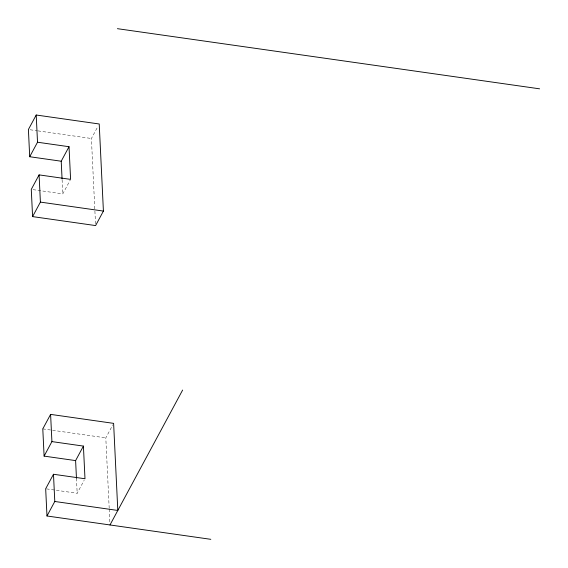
<?xml version="1.0" encoding="UTF-8"?>
<svg xmlns="http://www.w3.org/2000/svg" width="568" height="568" viewBox="0 0 568 568"><rect width="100%" height="100%" fill="white"/><g stroke="black" fill="none" stroke-linecap="round" stroke-linejoin="round"><path stroke-width="0.43" stroke-dasharray="2.84 2.13" d="M95.516 223.827L91.412 138.493L97.987 126.281M33.029 189.641L62.785 193.88L70.183 180.134M109.191 508.246L105.804 437.871L112.798 424.892M46.548 488.892L77.177 493.258L84.17 480.279M30.154 129.767L37.154 130.761M38.028 130.888L91.412 138.493M42.792 428.89L105.804 437.871M109.233 509.127L109.865 522.319M62.104 179.758L62.785 193.88M76.46 478.249L77.177 493.258"/><path stroke-width="0.85" d="M69.026 146.714L70.595 179.374L39.093 174.887L31.275 189.392L32.589 216.607L95.602 225.581L103.412 211.076L99.222 123.987L36.21 115.013L28.4 129.518L29.706 156.732L61.216 161.22L69.026 146.714L37.516 142.227L29.706 156.732M32.589 216.607L40.399 202.101L39.093 174.887M210.813 539.323L46.981 515.985L54.791 501.48L117.803 510.454L113.614 423.366L50.602 414.384L42.792 428.89L44.105 456.111L75.608 460.598L83.418 446.093L51.915 441.599L44.105 456.111M83.418 446.093L84.987 478.753L53.484 474.259L45.674 488.764L46.981 515.985M109.993 524.96L182.633 390.053M117.42 28.677L539.6 88.828M40.399 202.101L103.412 211.076M61.216 161.22L62.061 178.877M75.608 460.598L76.46 478.249M36.21 115.013L37.516 142.227M50.602 414.384L51.915 441.599M53.484 474.259L54.791 501.48"/></g></svg>
